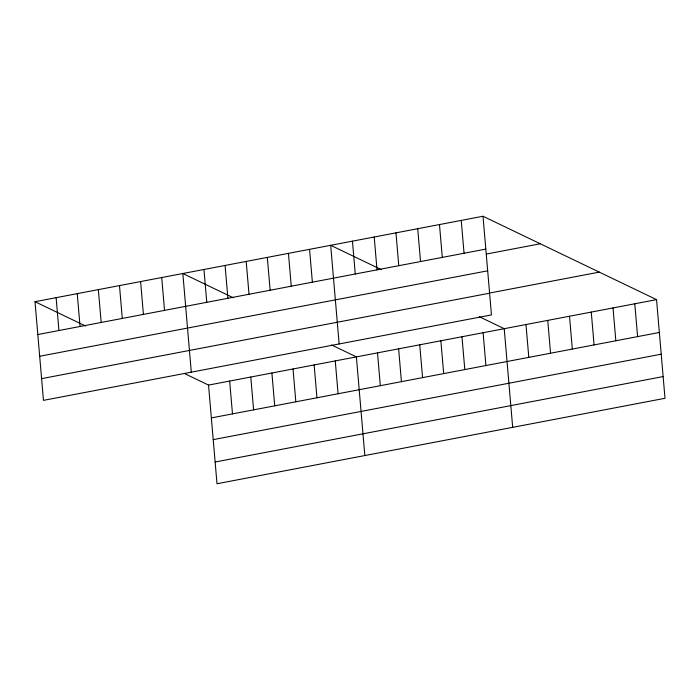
<?xml version="1.0" encoding="UTF-8"?>
<svg xmlns="http://www.w3.org/2000/svg" width="700" height="700" viewBox="0 0 700 700"><rect width="100%" height="100%" fill="white"/><g stroke="black" fill="none" stroke-linecap="round" stroke-linejoin="round"><path stroke-width="1.05" d="M483 216.256L491.461 314.912L43.461 400.365L35 301.709L483 216.256L656.539 299.635L665 398.291L217 483.744L208.539 385.088L184.678 373.616M37.817 334.547L485.817 249.095M486.386 254.047L540.269 243.775M39.681 356.265L487.681 270.812M490.472 292.871L599.27 272.116M41.597 378.648L489.597 293.195M208.539 385.088L656.539 299.635M211.356 417.918L659.356 332.465M213.22 439.635L661.22 354.183M215.136 462.017L663.136 376.565M381.264 269.614L330.68 245.315L339.141 343.971M479.404 316.767L504.219 328.685L512.68 427.341M233.424 297.815L182.84 273.516L191.301 372.172M331.564 344.96L356.379 356.886L364.84 455.543M35 301.709L85.584 326.016M634.786 303.783L637.595 336.613M613.025 307.93L615.834 340.769M591.264 312.086L594.072 344.916M569.503 316.234L572.32 349.064M547.741 320.381L550.559 353.22M525.98 324.537L528.798 357.368M483.105 332.71L485.914 365.549M461.239 220.412L464.056 253.243M461.983 336.744L464.8 369.574M439.477 224.56L442.295 257.39M440.86 340.769L443.678 373.599M417.725 228.707L420.534 261.546M419.738 344.803L422.555 377.632M395.964 232.864L398.773 265.694M398.624 348.828L401.433 381.658M374.203 237.011L377.011 269.841M377.501 352.852L380.319 385.691M352.441 241.159L355.259 273.998M335.265 360.911L338.074 393.741M309.558 249.34L312.375 282.17M314.142 364.945L316.96 397.775M288.444 253.374L291.252 286.204M293.02 368.97L295.838 401.8M267.321 257.399L270.139 290.229M271.898 372.995L274.715 405.834M246.199 261.424L249.016 294.262M250.784 377.029L253.593 409.859M225.076 265.457L227.894 298.287M229.661 381.054L232.479 413.884M203.963 269.483L206.771 302.312M161.718 277.541L164.535 310.371M140.604 281.566L143.412 314.405M119.481 285.6L122.299 318.43M98.359 289.625L101.176 322.455M77.236 293.659L80.054 326.489M56.123 297.684L58.931 330.514"/></g></svg>
